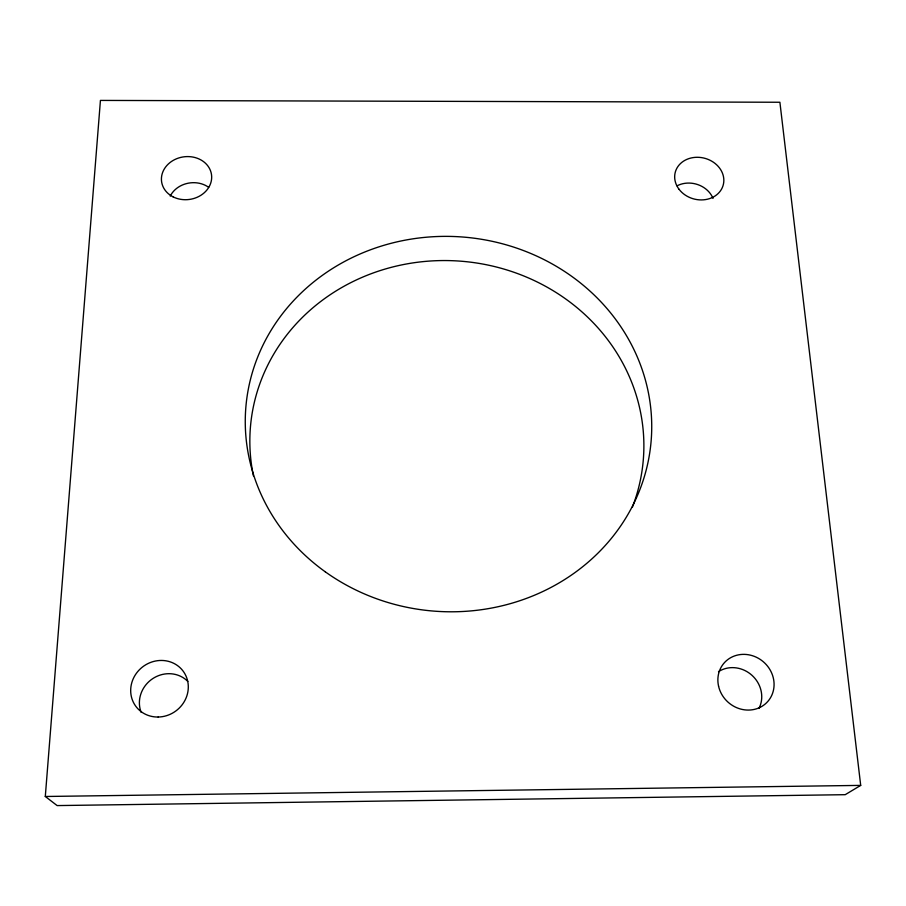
<?xml version="1.0" encoding="UTF-8"?>
<svg xmlns="http://www.w3.org/2000/svg" width="906" height="906" viewBox="0 0 906 906"><rect width="100%" height="100%" fill="white"/><g stroke="black" fill="none" stroke-linecap="round" stroke-linejoin="round"><path stroke-width="1.36" d="M45.3 796.487L100.43 100.419L779.896 102.253L860.7 785.389L845.207 794.687L57.135 805.581L45.3 796.487L860.7 785.389M718.503 671.663A28.154 26.036 42.9 0 1 752.048 675.378A28.154 26.036 42.9 0 1 758.945 708.469M141.2 712.444A28.516 26.761 -38.2 0 1 152.65 678.685A28.516 26.761 -38.2 0 1 187.825 681.425M170.237 196.092A24.473 21.019 -8.3 0 1 208.674 187.338M677.099 185.809A24.111 20.6 15 0 1 713.022 198.403M253.42 475.865A197.112 182.797 4.8 0 1 461.845 261.268A197.112 182.797 4.8 0 1 632.411 507.111M718.571 686.193A29.094 26.818 41.9 0 0 765.083 704.109A29.094 26.818 41.9 0 0 754.268 656.352A29.094 26.818 41.9 0 0 718.571 686.193M158.154 717.031A29.479 27.599 -37 0 0 185.084 674.177A29.479 27.599 -37 0 0 135.232 675.015A29.479 27.599 -37 0 0 158.154 717.031M173.125 196.885A25.209 21.495 -8.1 0 0 211.664 178.04A25.209 21.495 -8.1 0 0 174.847 159.524A25.209 21.495 -8.1 0 0 173.125 196.885M679.092 189.343A24.813 21.053 14.8 0 0 721.527 189.173A24.813 21.053 14.8 0 0 697.133 157.282A24.813 21.053 14.8 0 0 679.092 189.343M325.288 571.822A203.34 187.599 4.8 0 0 650.078 450.475A203.34 187.599 4.8 0 0 370.112 249.931A203.34 187.599 4.8 0 0 325.288 571.822"/></g></svg>
